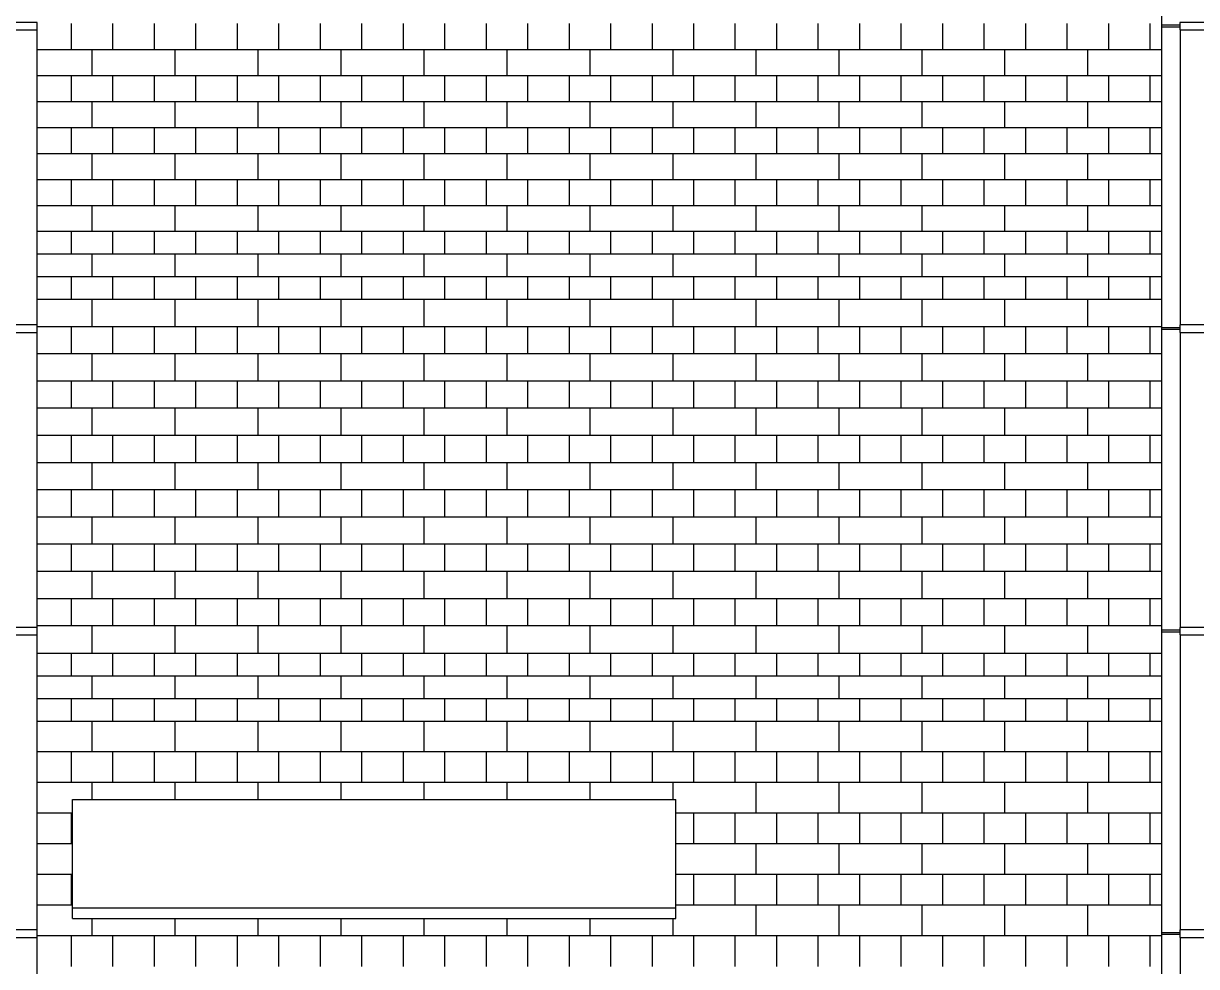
# Model space of a CAD drawing. Extents: x 138805 to 172445, y -129942 to -106182.
# Drawn here: x 163173 to 166283, y -121410 to -118910 of the extents above; entities that cross this region are included whole.
import ezdxf

# ---------------------------------------------------------------- set-up
doc = ezdxf.new("R2010")
doc.units = 0
doc.header["$LTSCALE"] = 50
doc.header["$MEASUREMENT"] = 0
for name, color, linetype in [('ele-3', 6, 'CONTINUOUS'), ('h', 5, 'CONTINUOUS'), ('HATCH', 5, 'CONTINUOUS'), ('W-1', 3, 'CONTINUOUS'), ('WID', 4, 'CONTINUOUS')]:
    doc.layers.add(name, color=color, linetype=linetype)

msp = doc.modelspace()

# ---------------------------------------------------------------- linework, layer by layer
at = {"layer": 'ele-3'}
for p, q in [((163208.4, -118926.8), (163208.4, -119708.7)), ((166190.3, -119461.3), (163208.4, -119461.3)), ((163292.8, -119461.3), (163208.4, -119461.3)), ((163292.8, -119521.3), (163208.4, -119521.3)), ((166190.3, -119521.3), (163243, -119521.3)), ((163292.8, -119581.3), (163208.4, -119581.3)), ((166190.3, -119581.3), (163243, -119581.3)), ((163292.8, -119641.3), (163208.4, -119641.3)), ((166190.3, -119641.3), (163243, -119641.3)), ((163291.8, -119713.5), (163208.4, -119713.5)), ((163208.4, -119728.7), (163208.4, -120510.6)), ((163208.4, -120530.6), (163208.4, -121312.5)), ((163208.4, -120578.8), (163292.8, -120578.8)), ((163243, -120578.8), (166190.3, -120578.8)), ((163208.4, -120638.8), (163292.8, -120638.8)), ((163243, -120638.8), (166190.3, -120638.8)), ((163208.4, -120698.8), (163292.8, -120698.8)), ((163243, -120698.8), (166190.3, -120698.8)), ((163208.4, -120758.8), (163292.8, -120758.8)), ((163243, -120758.8), (166190.3, -120758.8)), ((163208.4, -121332.5), (163208.4, -122114.4))]:
    msp.add_line(p, q, dxfattribs=at)
for points in [[(163300.3, -119521.3), (163300.3, -119461.3)], [(163410.3, -119521.3), (163410.3, -119461.3)], [(163520.3, -119521.3), (163520.3, -119461.3)], [(163630.3, -119521.3), (163630.3, -119461.3)], [(163740.3, -119521.3), (163740.3, -119461.3)], [(163850.3, -119521.3), (163850.3, -119461.3)], [(163960.3, -119521.3), (163960.3, -119461.3)], [(164070.3, -119521.3), (164070.3, -119461.3)], [(164180.3, -119521.3), (164180.3, -119461.3)], [(164290.3, -119521.3), (164290.3, -119461.3)], [(164400.3, -119521.3), (164400.3, -119461.3)], [(164510.3, -119521.3), (164510.3, -119461.3)], [(164620.3, -119521.3), (164620.3, -119461.3)], [(164730.3, -119521.3), (164730.3, -119461.3)], [(164840.3, -119521.3), (164840.3, -119461.3)], [(164950.3, -119521.3), (164950.3, -119461.3)], [(165060.3, -119521.3), (165060.3, -119461.3)], [(165170.3, -119521.3), (165170.3, -119461.3)], [(165280.3, -119521.3), (165280.3, -119461.3)], [(165390.3, -119521.3), (165390.3, -119461.3)], [(165500.3, -119521.3), (165500.3, -119461.3)], [(165610.3, -119521.3), (165610.3, -119461.3)], [(165720.3, -119521.3), (165720.3, -119461.3)], [(165830.3, -119521.3), (165830.3, -119461.3)], [(165940.3, -119521.3), (165940.3, -119461.3)], [(166050.3, -119521.3), (166050.3, -119461.3)], [(166160.3, -119521.3), (166160.3, -119461.3)], [(163355.3, -119581.3), (163355.3, -119521.3)], [(163575.3, -119581.3), (163575.3, -119521.3)], [(163795.3, -119581.3), (163795.3, -119521.3)], [(164015.3, -119581.3), (164015.3, -119521.3)], [(164235.3, -119581.3), (164235.3, -119521.3)], [(164455.3, -119581.3), (164455.3, -119521.3)], [(164675.3, -119581.3), (164675.3, -119521.3)], [(164895.3, -119581.3), (164895.3, -119521.3)], [(165115.3, -119581.3), (165115.3, -119521.3)], [(165335.3, -119581.3), (165335.3, -119521.3)], [(165555.3, -119581.3), (165555.3, -119521.3)], [(165775.3, -119581.3), (165775.3, -119521.3)], [(165995.3, -119581.3), (165995.3, -119521.3)], [(163300.3, -119641.3), (163300.3, -119581.3)], [(163410.3, -119641.3), (163410.3, -119581.3)], [(163520.3, -119641.3), (163520.3, -119581.3)], [(163630.3, -119641.3), (163630.3, -119581.3)], [(163740.3, -119641.3), (163740.3, -119581.3)], [(163850.3, -119641.3), (163850.3, -119581.3)], [(163960.3, -119641.3), (163960.3, -119581.3)], [(164070.3, -119641.3), (164070.3, -119581.3)], [(164180.3, -119641.3), (164180.3, -119581.3)], [(164290.3, -119641.3), (164290.3, -119581.3)], [(164400.3, -119641.3), (164400.3, -119581.3)], [(164510.3, -119641.3), (164510.3, -119581.3)], [(164620.3, -119641.3), (164620.3, -119581.3)], [(164730.3, -119641.3), (164730.3, -119581.3)], [(164840.3, -119641.3), (164840.3, -119581.3)], [(164950.3, -119641.3), (164950.3, -119581.3)], [(165060.3, -119641.3), (165060.3, -119581.3)], [(165170.3, -119641.3), (165170.3, -119581.3)], [(165280.3, -119641.3), (165280.3, -119581.3)], [(165390.3, -119641.3), (165390.3, -119581.3)], [(165500.3, -119641.3), (165500.3, -119581.3)], [(165610.3, -119641.3), (165610.3, -119581.3)], [(165720.3, -119641.3), (165720.3, -119581.3)], [(165830.3, -119641.3), (165830.3, -119581.3)], [(165940.3, -119641.3), (165940.3, -119581.3)], [(166050.3, -119641.3), (166050.3, -119581.3)], [(166160.3, -119641.3), (166160.3, -119581.3)], [(163300.3, -120638.8), (163300.3, -120578.8)], [(163410.3, -120638.8), (163410.3, -120578.8)], [(163520.3, -120638.8), (163520.3, -120578.8)], [(163630.3, -120638.8), (163630.3, -120578.8)], [(163740.3, -120638.8), (163740.3, -120578.8)], [(163850.3, -120638.8), (163850.3, -120578.8)], [(163960.3, -120638.8), (163960.3, -120578.8)], [(164070.3, -120638.8), (164070.3, -120578.8)], [(164180.3, -120638.8), (164180.3, -120578.8)], [(164290.3, -120638.8), (164290.3, -120578.8)], [(164400.3, -120638.8), (164400.3, -120578.8)], [(164510.3, -120638.8), (164510.3, -120578.8)], [(164620.3, -120638.8), (164620.3, -120578.8)], [(164730.3, -120638.8), (164730.3, -120578.8)], [(164840.3, -120638.8), (164840.3, -120578.8)], [(164950.3, -120638.8), (164950.3, -120578.8)], [(165060.3, -120638.8), (165060.3, -120578.8)], [(165170.3, -120638.8), (165170.3, -120578.8)], [(165280.3, -120638.8), (165280.3, -120578.8)], [(165390.3, -120638.8), (165390.3, -120578.8)], [(165500.3, -120638.8), (165500.3, -120578.8)], [(165610.3, -120638.8), (165610.3, -120578.8)], [(165720.3, -120638.8), (165720.3, -120578.8)], [(165830.3, -120638.8), (165830.3, -120578.8)], [(165940.3, -120638.8), (165940.3, -120578.8)], [(166050.3, -120638.8), (166050.3, -120578.8)], [(166160.3, -120638.8), (166160.3, -120578.8)], [(163355.3, -120698.8), (163355.3, -120638.8)], [(163575.3, -120698.8), (163575.3, -120638.8)], [(163795.3, -120698.8), (163795.3, -120638.8)], [(164015.3, -120698.8), (164015.3, -120638.8)], [(164235.3, -120698.8), (164235.3, -120638.8)], [(164455.3, -120698.8), (164455.3, -120638.8)], [(164675.3, -120698.8), (164675.3, -120638.8)], [(164895.3, -120698.8), (164895.3, -120638.8)], [(165115.3, -120698.8), (165115.3, -120638.8)], [(165335.3, -120698.8), (165335.3, -120638.8)], [(165555.3, -120698.8), (165555.3, -120638.8)], [(165775.3, -120698.8), (165775.3, -120638.8)], [(165995.3, -120698.8), (165995.3, -120638.8)], [(163300.3, -120758.8), (163300.3, -120698.8)], [(163410.3, -120758.8), (163410.3, -120698.8)], [(163520.3, -120758.8), (163520.3, -120698.8)], [(163630.3, -120758.8), (163630.3, -120698.8)], [(163740.3, -120758.8), (163740.3, -120698.8)], [(163850.3, -120758.8), (163850.3, -120698.8)], [(163960.3, -120758.8), (163960.3, -120698.8)], [(164070.3, -120758.8), (164070.3, -120698.8)], [(164180.3, -120758.8), (164180.3, -120698.8)], [(164290.3, -120758.8), (164290.3, -120698.8)], [(164400.3, -120758.8), (164400.3, -120698.8)], [(164510.3, -120758.8), (164510.3, -120698.8)], [(164620.3, -120758.8), (164620.3, -120698.8)], [(164730.3, -120758.8), (164730.3, -120698.8)], [(164840.3, -120758.8), (164840.3, -120698.8)], [(164950.3, -120758.8), (164950.3, -120698.8)], [(165060.3, -120758.8), (165060.3, -120698.8)], [(165170.3, -120758.8), (165170.3, -120698.8)], [(165280.3, -120758.8), (165280.3, -120698.8)], [(165390.3, -120758.8), (165390.3, -120698.8)], [(165500.3, -120758.8), (165500.3, -120698.8)], [(165610.3, -120758.8), (165610.3, -120698.8)], [(165720.3, -120758.8), (165720.3, -120698.8)], [(165830.3, -120758.8), (165830.3, -120698.8)], [(165940.3, -120758.8), (165940.3, -120698.8)], [(166050.3, -120758.8), (166050.3, -120698.8)], [(166160.3, -120758.8), (166160.3, -120698.8)]]:
    msp.add_lwpolyline(points, dxfattribs=at)
at = {"layer": 'h'}
for p, q in [((163208.4, -118978.6), (163292.8, -118978.6)), ((163255.8, -118978.6), (166190.3, -118978.6)), ((163208.4, -119047.5), (163292.8, -119047.5)), ((163255.8, -119047.5), (166190.3, -119047.5)), ((163208.4, -119116.5), (166190.3, -119116.5)), ((163208.4, -119116.5), (163292.8, -119116.5)), ((163208.4, -119185.5), (166190.3, -119185.5)), ((163208.4, -119185.5), (163292.8, -119185.5)), ((163208.4, -119254.4), (166190.3, -119254.4)), ((163208.4, -119254.4), (163292.8, -119254.4)), ((163208.4, -119323.4), (166190.3, -119323.4)), ((163208.4, -119323.4), (163292.8, -119323.4)), ((163208.4, -119392.4), (166190.3, -119392.4)), ((163208.4, -119392.4), (163292.8, -119392.4)), ((166190.3, -119713.5), (163244, -119713.5)), ((163292.8, -119785.6), (163208.4, -119785.6)), ((166190.3, -119785.6), (163243, -119785.6)), ((163292.8, -119857.7), (163208.4, -119857.7)), ((166190.3, -119857.7), (163243, -119857.7)), ((163292.8, -119929.8), (163208.4, -119929.8)), ((166190.3, -119929.8), (163243, -119929.8)), ((163292.8, -120001.9), (163208.4, -120001.9)), ((166190.3, -120001.9), (163243, -120001.9)), ((163292.8, -120074), (163208.4, -120074)), ((166190.3, -120074), (163243, -120074)), ((163292.8, -120146.1), (163208.4, -120146.1)), ((166190.3, -120146.1), (163243, -120146.1)), ((163292.8, -120218.2), (163208.4, -120218.2)), ((166190.3, -120218.2), (163243, -120218.2)), ((163292.8, -120290.3), (163208.4, -120290.3)), ((166190.3, -120290.3), (163243, -120290.3)), ((163292.8, -120362.4), (163208.4, -120362.4)), ((166190.3, -120362.4), (163243, -120362.4)), ((163292.8, -120434.6), (163208.4, -120434.6)), ((166190.3, -120434.6), (163243, -120434.6)), ((163292.8, -120506.7), (163208.4, -120506.7)), ((166190.3, -120506.7), (163243, -120506.7)), ((163292.8, -120840.1), (163208.4, -120840.1)), ((166190.3, -120840.1), (163243, -120840.1)), ((163399.3, -120921.5), (163208.4, -120921.5)), ((166190.3, -120921.5), (163367.8, -120921.5)), ((163302.8, -121002.8), (163208.4, -121002.8)), ((166190.3, -121002.8), (164902.8, -121002.8)), ((163302.8, -121084.2), (163208.4, -121084.2)), ((166190.3, -121084.2), (164902.8, -121084.2)), ((163302.8, -121165.5), (163208.4, -121165.5)), ((166190.3, -121165.5), (164902.8, -121165.5)), ((163302.8, -121246.9), (163208.4, -121246.9)), ((166190.3, -121246.9), (164902.8, -121246.9)), ((163302.8, -121328.2), (163208.4, -121328.2)), ((166190.3, -121328.2), (163276.3, -121328.2))]:
    msp.add_line(p, q, dxfattribs=at)
for points in [[(163300.3, -118978.6), (163300.3, -118909.6)], [(163410.3, -118978.6), (163410.3, -118909.6)], [(163520.3, -118978.6), (163520.3, -118909.6)], [(163630.3, -118978.6), (163630.3, -118909.6)], [(163740.3, -118978.6), (163740.3, -118909.6)], [(163850.3, -118978.6), (163850.3, -118909.6)], [(163960.3, -118978.6), (163960.3, -118909.6)], [(164070.3, -118978.6), (164070.3, -118909.6)], [(164180.3, -118978.6), (164180.3, -118909.6)], [(164290.3, -118978.6), (164290.3, -118909.6)], [(164400.3, -118978.6), (164400.3, -118909.6)], [(164510.3, -118978.6), (164510.3, -118909.6)], [(164620.3, -118978.6), (164620.3, -118909.6)], [(164730.3, -118978.6), (164730.3, -118909.6)], [(164840.3, -118978.6), (164840.3, -118909.6)], [(164950.3, -118978.6), (164950.3, -118909.6)], [(165060.3, -118978.6), (165060.3, -118909.6)], [(165170.3, -118978.6), (165170.3, -118909.6)], [(165280.3, -118978.6), (165280.3, -118909.6)], [(165390.3, -118978.6), (165390.3, -118909.6)], [(165500.3, -118978.6), (165500.3, -118909.6)], [(165610.3, -118978.6), (165610.3, -118909.6)], [(165720.3, -118978.6), (165720.3, -118909.6)], [(165830.3, -118978.6), (165830.3, -118909.6)], [(165940.3, -118978.6), (165940.3, -118909.6)], [(166050.3, -118978.6), (166050.3, -118909.6)], [(166160.3, -118978.6), (166160.3, -118909.6)], [(163355.3, -119047.5), (163355.3, -118978.6)], [(163575.3, -119047.5), (163575.3, -118978.6)], [(163795.3, -119047.5), (163795.3, -118978.6)], [(164015.3, -119047.5), (164015.3, -118978.6)], [(164235.3, -119047.5), (164235.3, -118978.6)], [(164455.3, -119047.5), (164455.3, -118978.6)], [(164675.3, -119047.5), (164675.3, -118978.6)], [(164895.3, -119047.5), (164895.3, -118978.6)], [(165115.3, -119047.5), (165115.3, -118978.6)], [(165335.3, -119047.5), (165335.3, -118978.6)], [(165555.3, -119047.5), (165555.3, -118978.6)], [(165775.3, -119047.5), (165775.3, -118978.6)], [(165995.3, -119047.5), (165995.3, -118978.6)], [(163300.3, -119116.5), (163300.3, -119047.5)], [(163410.3, -119116.5), (163410.3, -119047.5)], [(163520.3, -119116.5), (163520.3, -119047.5)], [(163630.3, -119116.5), (163630.3, -119047.5)], [(163740.3, -119116.5), (163740.3, -119047.5)], [(163850.3, -119116.5), (163850.3, -119047.5)], [(163960.3, -119116.5), (163960.3, -119047.5)], [(164070.3, -119116.5), (164070.3, -119047.5)], [(164180.3, -119116.5), (164180.3, -119047.5)], [(164290.3, -119116.5), (164290.3, -119047.5)], [(164400.3, -119116.5), (164400.3, -119047.5)], [(164510.3, -119116.5), (164510.3, -119047.5)], [(164620.3, -119116.5), (164620.3, -119047.5)], [(164730.3, -119116.5), (164730.3, -119047.5)], [(164840.3, -119116.5), (164840.3, -119047.5)], [(164950.3, -119116.5), (164950.3, -119047.5)], [(165060.3, -119116.5), (165060.3, -119047.5)], [(165170.3, -119116.5), (165170.3, -119047.5)], [(165280.3, -119116.5), (165280.3, -119047.5)], [(165390.3, -119116.5), (165390.3, -119047.5)], [(165500.3, -119116.5), (165500.3, -119047.5)], [(165610.3, -119116.5), (165610.3, -119047.5)], [(165720.3, -119116.5), (165720.3, -119047.5)], [(165830.3, -119116.5), (165830.3, -119047.5)], [(165940.3, -119116.5), (165940.3, -119047.5)], [(166050.3, -119116.5), (166050.3, -119047.5)], [(166160.3, -119116.5), (166160.3, -119047.5)], [(163355.3, -119185.5), (163355.3, -119116.5)], [(163575.3, -119185.5), (163575.3, -119116.5)], [(163795.3, -119185.5), (163795.3, -119116.5)], [(164015.3, -119185.5), (164015.3, -119116.5)], [(164235.3, -119185.5), (164235.3, -119116.5)], [(164455.3, -119185.5), (164455.3, -119116.5)], [(164675.3, -119185.5), (164675.3, -119116.5)], [(164895.3, -119185.5), (164895.3, -119116.5)], [(165115.3, -119185.5), (165115.3, -119116.5)], [(165335.3, -119185.5), (165335.3, -119116.5)], [(165555.3, -119185.5), (165555.3, -119116.5)], [(165775.3, -119185.5), (165775.3, -119116.5)], [(165995.3, -119185.5), (165995.3, -119116.5)], [(163300.3, -119254.4), (163300.3, -119185.5)], [(163410.3, -119254.4), (163410.3, -119185.5)], [(163520.3, -119254.4), (163520.3, -119185.5)], [(163630.3, -119254.4), (163630.3, -119185.5)], [(163740.3, -119254.4), (163740.3, -119185.5)], [(163850.3, -119254.4), (163850.3, -119185.5)], [(163960.3, -119254.4), (163960.3, -119185.5)], [(164070.3, -119254.4), (164070.3, -119185.5)], [(164180.3, -119254.4), (164180.3, -119185.5)], [(164290.3, -119254.4), (164290.3, -119185.5)], [(164400.3, -119254.4), (164400.3, -119185.5)], [(164510.3, -119254.4), (164510.3, -119185.5)], [(164620.3, -119254.4), (164620.3, -119185.5)], [(164730.3, -119254.4), (164730.3, -119185.5)], [(164840.3, -119254.4), (164840.3, -119185.5)], [(164950.3, -119254.4), (164950.3, -119185.5)], [(165060.3, -119254.4), (165060.3, -119185.5)], [(165170.3, -119254.4), (165170.3, -119185.5)], [(165280.3, -119254.4), (165280.3, -119185.5)], [(165390.3, -119254.4), (165390.3, -119185.5)], [(165500.3, -119254.4), (165500.3, -119185.5)], [(165610.3, -119254.4), (165610.3, -119185.5)], [(165720.3, -119254.4), (165720.3, -119185.5)], [(165830.3, -119254.4), (165830.3, -119185.5)], [(165940.3, -119254.4), (165940.3, -119185.5)], [(166050.3, -119254.4), (166050.3, -119185.5)], [(166160.3, -119254.4), (166160.3, -119185.5)], [(163355.3, -119323.4), (163355.3, -119254.4)], [(163575.3, -119323.4), (163575.3, -119254.4)], [(163795.3, -119323.4), (163795.3, -119254.4)], [(164015.3, -119323.4), (164015.3, -119254.4)], [(164235.3, -119323.4), (164235.3, -119254.4)], [(164455.3, -119323.4), (164455.3, -119254.4)], [(164675.3, -119323.4), (164675.3, -119254.4)], [(164895.3, -119323.4), (164895.3, -119254.4)], [(165115.3, -119323.4), (165115.3, -119254.4)], [(165335.3, -119323.4), (165335.3, -119254.4)], [(165555.3, -119323.4), (165555.3, -119254.4)], [(165775.3, -119323.4), (165775.3, -119254.4)], [(165995.3, -119323.4), (165995.3, -119254.4)], [(163300.3, -119392.4), (163300.3, -119323.4)], [(163410.3, -119392.4), (163410.3, -119323.4)], [(163520.3, -119392.4), (163520.3, -119323.4)], [(163630.3, -119392.4), (163630.3, -119323.4)], [(163740.3, -119392.4), (163740.3, -119323.4)], [(163850.3, -119392.4), (163850.3, -119323.4)], [(163960.3, -119392.4), (163960.3, -119323.4)], [(164070.3, -119392.4), (164070.3, -119323.4)], [(164180.3, -119392.4), (164180.3, -119323.4)], [(164290.3, -119392.4), (164290.3, -119323.4)], [(164400.3, -119392.4), (164400.3, -119323.4)], [(164510.3, -119392.4), (164510.3, -119323.4)], [(164620.3, -119392.4), (164620.3, -119323.4)], [(164730.3, -119392.4), (164730.3, -119323.4)], [(164840.3, -119392.4), (164840.3, -119323.4)], [(164950.3, -119392.4), (164950.3, -119323.4)], [(165060.3, -119392.4), (165060.3, -119323.4)], [(165170.3, -119392.4), (165170.3, -119323.4)], [(165280.3, -119392.4), (165280.3, -119323.4)], [(165390.3, -119392.4), (165390.3, -119323.4)], [(165500.3, -119392.4), (165500.3, -119323.4)], [(165610.3, -119392.4), (165610.3, -119323.4)], [(165720.3, -119392.4), (165720.3, -119323.4)], [(165830.3, -119392.4), (165830.3, -119323.4)], [(165940.3, -119392.4), (165940.3, -119323.4)], [(166050.3, -119392.4), (166050.3, -119323.4)], [(166160.3, -119392.4), (166160.3, -119323.4)], [(163355.3, -119461.3), (163355.3, -119392.4)], [(163575.3, -119461.3), (163575.3, -119392.4)], [(163795.3, -119461.3), (163795.3, -119392.4)], [(164015.3, -119461.3), (164015.3, -119392.4)], [(164235.3, -119461.3), (164235.3, -119392.4)], [(164455.3, -119461.3), (164455.3, -119392.4)], [(164675.3, -119461.3), (164675.3, -119392.4)], [(164895.3, -119461.3), (164895.3, -119392.4)], [(165115.3, -119461.3), (165115.3, -119392.4)], [(165335.3, -119461.3), (165335.3, -119392.4)], [(165555.3, -119461.3), (165555.3, -119392.4)], [(165775.3, -119461.3), (165775.3, -119392.4)], [(165995.3, -119461.3), (165995.3, -119392.4)], [(163355.3, -119713.5), (163355.3, -119641.3)], [(163575.3, -119713.5), (163575.3, -119641.3)], [(163795.3, -119713.5), (163795.3, -119641.3)], [(164015.3, -119713.5), (164015.3, -119641.3)], [(164235.3, -119713.5), (164235.3, -119641.3)], [(164455.3, -119713.5), (164455.3, -119641.3)], [(164675.3, -119713.5), (164675.3, -119641.3)], [(164895.3, -119713.5), (164895.3, -119641.3)], [(165115.3, -119713.5), (165115.3, -119641.3)], [(165335.3, -119713.5), (165335.3, -119641.3)], [(165555.3, -119713.5), (165555.3, -119641.3)], [(165775.3, -119713.5), (165775.3, -119641.3)], [(165995.3, -119713.5), (165995.3, -119641.3)], [(163300.3, -119785.6), (163300.3, -119713.5)], [(163410.3, -119785.6), (163410.3, -119713.5)], [(163520.3, -119785.6), (163520.3, -119713.5)], [(163630.3, -119785.6), (163630.3, -119713.5)], [(163740.3, -119785.6), (163740.3, -119713.5)], [(163850.3, -119785.6), (163850.3, -119713.5)], [(163960.3, -119785.6), (163960.3, -119713.5)], [(164070.3, -119785.6), (164070.3, -119713.5)], [(164180.3, -119785.6), (164180.3, -119713.5)], [(164290.3, -119785.6), (164290.3, -119713.5)], [(164400.3, -119785.6), (164400.3, -119713.5)], [(164510.3, -119785.6), (164510.3, -119713.5)], [(164620.3, -119785.6), (164620.3, -119713.5)], [(164730.3, -119785.6), (164730.3, -119713.5)], [(164840.3, -119785.6), (164840.3, -119713.5)], [(164950.3, -119785.6), (164950.3, -119713.5)], [(165060.3, -119785.6), (165060.3, -119713.5)], [(165170.3, -119785.6), (165170.3, -119713.5)], [(165280.3, -119785.6), (165280.3, -119713.5)], [(165390.3, -119785.6), (165390.3, -119713.5)], [(165500.3, -119785.6), (165500.3, -119713.5)], [(165610.3, -119785.6), (165610.3, -119713.5)], [(165720.3, -119785.6), (165720.3, -119713.5)], [(165830.3, -119785.6), (165830.3, -119713.5)], [(165940.3, -119785.6), (165940.3, -119713.5)], [(166050.3, -119785.6), (166050.3, -119713.5)], [(166160.3, -119785.6), (166160.3, -119713.5)], [(163355.3, -119857.7), (163355.3, -119785.6)], [(163575.3, -119857.7), (163575.3, -119785.6)], [(163795.3, -119857.7), (163795.3, -119785.6)], [(164015.3, -119857.7), (164015.3, -119785.6)], [(164235.3, -119857.7), (164235.3, -119785.6)], [(164455.3, -119857.7), (164455.3, -119785.6)], [(164675.3, -119857.7), (164675.3, -119785.6)], [(164895.3, -119857.7), (164895.3, -119785.6)], [(165115.3, -119857.7), (165115.3, -119785.6)], [(165335.3, -119857.7), (165335.3, -119785.6)], [(165555.3, -119857.7), (165555.3, -119785.6)], [(165775.3, -119857.7), (165775.3, -119785.6)], [(165995.3, -119857.7), (165995.3, -119785.6)], [(163300.3, -119929.8), (163300.3, -119857.7)], [(163410.3, -119929.8), (163410.3, -119857.7)], [(163520.3, -119929.8), (163520.3, -119857.7)], [(163630.3, -119929.8), (163630.3, -119857.7)], [(163740.3, -119929.8), (163740.3, -119857.7)], [(163850.3, -119929.8), (163850.3, -119857.7)], [(163960.3, -119929.8), (163960.3, -119857.7)], [(164070.3, -119929.8), (164070.3, -119857.7)], [(164180.3, -119929.8), (164180.3, -119857.7)], [(164290.3, -119929.8), (164290.3, -119857.7)], [(164400.3, -119929.8), (164400.3, -119857.7)], [(164510.3, -119929.8), (164510.3, -119857.7)], [(164620.3, -119929.8), (164620.3, -119857.7)], [(164730.3, -119929.8), (164730.3, -119857.7)], [(164840.3, -119929.8), (164840.3, -119857.7)], [(164950.3, -119929.8), (164950.3, -119857.7)], [(165060.3, -119929.8), (165060.3, -119857.7)], [(165170.3, -119929.8), (165170.3, -119857.7)], [(165280.3, -119929.8), (165280.3, -119857.7)], [(165390.3, -119929.8), (165390.3, -119857.7)], [(165500.3, -119929.8), (165500.3, -119857.7)], [(165610.3, -119929.8), (165610.3, -119857.7)], [(165720.3, -119929.8), (165720.3, -119857.7)], [(165830.3, -119929.8), (165830.3, -119857.7)], [(165940.3, -119929.8), (165940.3, -119857.7)], [(166050.3, -119929.8), (166050.3, -119857.7)], [(166160.3, -119929.8), (166160.3, -119857.7)], [(163355.3, -120001.9), (163355.3, -119929.8)], [(163575.3, -120001.9), (163575.3, -119929.8)], [(163795.3, -120001.9), (163795.3, -119929.8)], [(164015.3, -120001.9), (164015.3, -119929.8)], [(164235.3, -120001.9), (164235.3, -119929.8)], [(164455.3, -120001.9), (164455.3, -119929.8)], [(164675.3, -120001.9), (164675.3, -119929.8)], [(164895.3, -120001.9), (164895.3, -119929.8)], [(165115.3, -120001.9), (165115.3, -119929.8)], [(165335.3, -120001.9), (165335.3, -119929.8)], [(165555.3, -120001.9), (165555.3, -119929.8)], [(165775.3, -120001.9), (165775.3, -119929.8)], [(165995.3, -120001.9), (165995.3, -119929.8)], [(163300.3, -120074), (163300.3, -120001.9)], [(163410.3, -120074), (163410.3, -120001.9)], [(163520.3, -120074), (163520.3, -120001.9)], [(163630.3, -120074), (163630.3, -120001.9)], [(163740.3, -120074), (163740.3, -120001.9)], [(163850.3, -120074), (163850.3, -120001.9)], [(163960.3, -120074), (163960.3, -120001.9)], [(164070.3, -120074), (164070.3, -120001.9)], [(164180.3, -120074), (164180.3, -120001.9)], [(164290.3, -120074), (164290.3, -120001.9)], [(164400.3, -120074), (164400.3, -120001.9)], [(164510.3, -120074), (164510.3, -120001.9)], [(164620.3, -120074), (164620.3, -120001.9)], [(164730.3, -120074), (164730.3, -120001.9)], [(164840.3, -120074), (164840.3, -120001.9)], [(164950.3, -120074), (164950.3, -120001.9)], [(165060.3, -120074), (165060.3, -120001.9)], [(165170.3, -120074), (165170.3, -120001.9)], [(165280.3, -120074), (165280.3, -120001.9)], [(165390.3, -120074), (165390.3, -120001.9)], [(165500.3, -120074), (165500.3, -120001.9)], [(165610.3, -120074), (165610.3, -120001.9)], [(165720.3, -120074), (165720.3, -120001.9)], [(165830.3, -120074), (165830.3, -120001.9)], [(165940.3, -120074), (165940.3, -120001.9)], [(166050.3, -120074), (166050.3, -120001.9)], [(166160.3, -120074), (166160.3, -120001.9)], [(163355.3, -120146.1), (163355.3, -120074)], [(163575.3, -120146.1), (163575.3, -120074)], [(163795.3, -120146.1), (163795.3, -120074)], [(164015.3, -120146.1), (164015.3, -120074)], [(164235.3, -120146.1), (164235.3, -120074)], [(164455.3, -120146.1), (164455.3, -120074)], [(164675.3, -120146.1), (164675.3, -120074)], [(164895.3, -120146.1), (164895.3, -120074)], [(165115.3, -120146.1), (165115.3, -120074)], [(165335.3, -120146.1), (165335.3, -120074)], [(165555.3, -120146.1), (165555.3, -120074)], [(165775.3, -120146.1), (165775.3, -120074)], [(165995.3, -120146.1), (165995.3, -120074)], [(163300.3, -120218.2), (163300.3, -120146.1)], [(163410.3, -120218.2), (163410.3, -120146.1)], [(163520.3, -120218.2), (163520.3, -120146.1)], [(163630.3, -120218.2), (163630.3, -120146.1)], [(163740.3, -120218.2), (163740.3, -120146.1)], [(163850.3, -120218.2), (163850.3, -120146.1)], [(163960.3, -120218.2), (163960.3, -120146.1)], [(164070.3, -120218.2), (164070.3, -120146.1)], [(164180.3, -120218.2), (164180.3, -120146.1)], [(164290.3, -120218.2), (164290.3, -120146.1)], [(164400.3, -120218.2), (164400.3, -120146.1)], [(164510.3, -120218.2), (164510.3, -120146.1)], [(164620.3, -120218.2), (164620.3, -120146.1)], [(164730.3, -120218.2), (164730.3, -120146.1)], [(164840.3, -120218.2), (164840.3, -120146.1)], [(164950.3, -120218.2), (164950.3, -120146.1)], [(165060.3, -120218.2), (165060.3, -120146.1)], [(165170.3, -120218.2), (165170.3, -120146.1)], [(165280.3, -120218.2), (165280.3, -120146.1)], [(165390.3, -120218.2), (165390.3, -120146.1)], [(165500.3, -120218.2), (165500.3, -120146.1)], [(165610.3, -120218.2), (165610.3, -120146.1)], [(165720.3, -120218.2), (165720.3, -120146.1)], [(165830.3, -120218.2), (165830.3, -120146.1)], [(165940.3, -120218.2), (165940.3, -120146.1)], [(166050.3, -120218.2), (166050.3, -120146.1)], [(166160.3, -120218.2), (166160.3, -120146.1)], [(163355.3, -120290.3), (163355.3, -120218.2)], [(163575.3, -120290.3), (163575.3, -120218.2)], [(163795.3, -120290.3), (163795.3, -120218.2)], [(164015.3, -120290.3), (164015.3, -120218.2)], [(164235.3, -120290.3), (164235.3, -120218.2)], [(164455.3, -120290.3), (164455.3, -120218.2)], [(164675.3, -120290.3), (164675.3, -120218.2)], [(164895.3, -120290.3), (164895.3, -120218.2)], [(165115.3, -120290.3), (165115.3, -120218.2)], [(165335.3, -120290.3), (165335.3, -120218.2)], [(165555.3, -120290.3), (165555.3, -120218.2)], [(165775.3, -120290.3), (165775.3, -120218.2)], [(165995.3, -120290.3), (165995.3, -120218.2)], [(163300.3, -120362.4), (163300.3, -120290.3)], [(163410.3, -120362.4), (163410.3, -120290.3)], [(163520.3, -120362.4), (163520.3, -120290.3)], [(163630.3, -120362.4), (163630.3, -120290.3)], [(163740.3, -120362.4), (163740.3, -120290.3)], [(163850.3, -120362.4), (163850.3, -120290.3)], [(163960.3, -120362.4), (163960.3, -120290.3)], [(164070.3, -120362.4), (164070.3, -120290.3)], [(164180.3, -120362.4), (164180.3, -120290.3)], [(164290.3, -120362.4), (164290.3, -120290.3)], [(164400.3, -120362.4), (164400.3, -120290.3)], [(164510.3, -120362.4), (164510.3, -120290.3)], [(164620.3, -120362.4), (164620.3, -120290.3)], [(164730.3, -120362.4), (164730.3, -120290.3)], [(164840.3, -120362.4), (164840.3, -120290.3)], [(164950.3, -120362.4), (164950.3, -120290.3)], [(165060.3, -120362.4), (165060.3, -120290.3)], [(165170.3, -120362.4), (165170.3, -120290.3)], [(165280.3, -120362.4), (165280.3, -120290.3)], [(165390.3, -120362.4), (165390.3, -120290.3)], [(165500.3, -120362.4), (165500.3, -120290.3)], [(165610.3, -120362.4), (165610.3, -120290.3)], [(165720.3, -120362.4), (165720.3, -120290.3)], [(165830.3, -120362.4), (165830.3, -120290.3)], [(165940.3, -120362.4), (165940.3, -120290.3)], [(166050.3, -120362.4), (166050.3, -120290.3)], [(166160.3, -120362.4), (166160.3, -120290.3)], [(163355.3, -120434.6), (163355.3, -120362.4)], [(163575.3, -120434.6), (163575.3, -120362.4)], [(163795.3, -120434.6), (163795.3, -120362.4)], [(164015.3, -120434.6), (164015.3, -120362.4)], [(164235.3, -120434.6), (164235.3, -120362.4)], [(164455.3, -120434.6), (164455.3, -120362.4)], [(164675.3, -120434.6), (164675.3, -120362.4)], [(164895.3, -120434.6), (164895.3, -120362.4)], [(165115.3, -120434.6), (165115.3, -120362.4)], [(165335.3, -120434.6), (165335.3, -120362.4)], [(165555.3, -120434.6), (165555.3, -120362.4)], [(165775.3, -120434.6), (165775.3, -120362.4)], [(165995.3, -120434.6), (165995.3, -120362.4)], [(163300.3, -120506.7), (163300.3, -120434.6)], [(163410.3, -120506.7), (163410.3, -120434.6)], [(163520.3, -120506.7), (163520.3, -120434.6)], [(163630.3, -120506.7), (163630.3, -120434.6)], [(163740.3, -120506.7), (163740.3, -120434.6)], [(163850.3, -120506.7), (163850.3, -120434.6)], [(163960.3, -120506.7), (163960.3, -120434.6)], [(164070.3, -120506.7), (164070.3, -120434.6)], [(164180.3, -120506.7), (164180.3, -120434.6)], [(164290.3, -120506.7), (164290.3, -120434.6)], [(164400.3, -120506.7), (164400.3, -120434.6)], [(164510.3, -120506.7), (164510.3, -120434.6)], [(164620.3, -120506.7), (164620.3, -120434.6)], [(164730.3, -120506.7), (164730.3, -120434.6)], [(164840.3, -120506.7), (164840.3, -120434.6)], [(164950.3, -120506.7), (164950.3, -120434.6)], [(165060.3, -120506.7), (165060.3, -120434.6)], [(165170.3, -120506.7), (165170.3, -120434.6)], [(165280.3, -120506.7), (165280.3, -120434.6)], [(165390.3, -120506.7), (165390.3, -120434.6)], [(165500.3, -120506.7), (165500.3, -120434.6)], [(165610.3, -120506.7), (165610.3, -120434.6)], [(165720.3, -120506.7), (165720.3, -120434.6)], [(165830.3, -120506.7), (165830.3, -120434.6)], [(165940.3, -120506.7), (165940.3, -120434.6)], [(166050.3, -120506.7), (166050.3, -120434.6)], [(166160.3, -120506.7), (166160.3, -120434.6)], [(163355.3, -120578.8), (163355.3, -120506.7)], [(163575.3, -120578.8), (163575.3, -120506.7)], [(163795.3, -120578.8), (163795.3, -120506.7)], [(164015.3, -120578.8), (164015.3, -120506.7)], [(164235.3, -120578.8), (164235.3, -120506.7)], [(164455.3, -120578.8), (164455.3, -120506.7)], [(164675.3, -120578.8), (164675.3, -120506.7)], [(164895.3, -120578.8), (164895.3, -120506.7)], [(165115.3, -120578.8), (165115.3, -120506.7)], [(165335.3, -120578.8), (165335.3, -120506.7)], [(165555.3, -120578.8), (165555.3, -120506.7)], [(165775.3, -120578.8), (165775.3, -120506.7)], [(165995.3, -120578.8), (165995.3, -120506.7)], [(163355.3, -120840.1), (163355.3, -120758.8)], [(163575.3, -120840.1), (163575.3, -120758.8)], [(163795.3, -120840.1), (163795.3, -120758.8)], [(164015.3, -120840.1), (164015.3, -120758.8)], [(164235.3, -120840.1), (164235.3, -120758.8)], [(164455.3, -120840.1), (164455.3, -120758.8)], [(164675.3, -120840.1), (164675.3, -120758.8)], [(164895.3, -120840.1), (164895.3, -120758.8)], [(165115.3, -120840.1), (165115.3, -120758.8)], [(165335.3, -120840.1), (165335.3, -120758.8)], [(165555.3, -120840.1), (165555.3, -120758.8)], [(165775.3, -120840.1), (165775.3, -120758.8)], [(165995.3, -120840.1), (165995.3, -120758.8)], [(163300.3, -120921.5), (163300.3, -120840.1)], [(163410.3, -120921.5), (163410.3, -120840.1)], [(163520.3, -120921.5), (163520.3, -120840.1)], [(163630.3, -120921.5), (163630.3, -120840.1)], [(163740.3, -120921.5), (163740.3, -120840.1)], [(163850.3, -120921.5), (163850.3, -120840.1)], [(163960.3, -120921.5), (163960.3, -120840.1)], [(164070.3, -120921.5), (164070.3, -120840.1)], [(164180.3, -120921.5), (164180.3, -120840.1)], [(164290.3, -120921.5), (164290.3, -120840.1)], [(164400.3, -120921.5), (164400.3, -120840.1)], [(164510.3, -120921.5), (164510.3, -120840.1)], [(164620.3, -120921.5), (164620.3, -120840.1)], [(164730.3, -120921.5), (164730.3, -120840.1)], [(164840.3, -120921.5), (164840.3, -120840.1)], [(164950.3, -120921.5), (164950.3, -120840.1)], [(165060.3, -120921.5), (165060.3, -120840.1)], [(165170.3, -120921.5), (165170.3, -120840.1)], [(165280.3, -120921.5), (165280.3, -120840.1)], [(165390.3, -120921.5), (165390.3, -120840.1)], [(165500.3, -120921.5), (165500.3, -120840.1)], [(165610.3, -120921.5), (165610.3, -120840.1)], [(165720.3, -120921.5), (165720.3, -120840.1)], [(165830.3, -120921.5), (165830.3, -120840.1)], [(165940.3, -120921.5), (165940.3, -120840.1)], [(166050.3, -120921.5), (166050.3, -120840.1)], [(166160.3, -120921.5), (166160.3, -120840.1)], [(163355.3, -120966.9), (163355.3, -120921.5)], [(163575.3, -120966.9), (163575.3, -120921.5)], [(163795.3, -120966.9), (163795.3, -120921.5)], [(164015.3, -120966.9), (164015.3, -120921.5)], [(164235.3, -120966.9), (164235.3, -120921.5)], [(164455.3, -120966.9), (164455.3, -120921.5)], [(164675.3, -120966.9), (164675.3, -120921.5)], [(164895.3, -120966.9), (164895.3, -120921.5)], [(165115.3, -121002.8), (165115.3, -120921.5)], [(165335.3, -121002.8), (165335.3, -120921.5)], [(165555.3, -121002.8), (165555.3, -120921.5)], [(165775.3, -121002.8), (165775.3, -120921.5)], [(165995.3, -121002.8), (165995.3, -120921.5)], [(163300.3, -121084.2), (163300.3, -121002.8)], [(164950.3, -121084.2), (164950.3, -121002.8)], [(165060.3, -121084.2), (165060.3, -121002.8)], [(165170.3, -121084.2), (165170.3, -121002.8)], [(165280.3, -121084.2), (165280.3, -121002.8)], [(165390.3, -121084.2), (165390.3, -121002.8)], [(165500.3, -121084.2), (165500.3, -121002.8)], [(165610.3, -121084.2), (165610.3, -121002.8)], [(165720.3, -121084.2), (165720.3, -121002.8)], [(165830.3, -121084.2), (165830.3, -121002.8)], [(165940.3, -121084.2), (165940.3, -121002.8)], [(166050.3, -121084.2), (166050.3, -121002.8)], [(166160.3, -121084.2), (166160.3, -121002.8)], [(165115.3, -121165.5), (165115.3, -121084.2)], [(165335.3, -121165.5), (165335.3, -121084.2)], [(165555.3, -121165.5), (165555.3, -121084.2)], [(165775.3, -121165.5), (165775.3, -121084.2)], [(165995.3, -121165.5), (165995.3, -121084.2)], [(163300.3, -121246.9), (163300.3, -121165.5)], [(164950.3, -121246.9), (164950.3, -121165.5)], [(165060.3, -121246.9), (165060.3, -121165.5)], [(165170.3, -121246.9), (165170.3, -121165.5)], [(165280.3, -121246.9), (165280.3, -121165.5)], [(165390.3, -121246.9), (165390.3, -121165.5)], [(165500.3, -121246.9), (165500.3, -121165.5)], [(165610.3, -121246.9), (165610.3, -121165.5)], [(165720.3, -121246.9), (165720.3, -121165.5)], [(165830.3, -121246.9), (165830.3, -121165.5)], [(165940.3, -121246.9), (165940.3, -121165.5)], [(166050.3, -121246.9), (166050.3, -121165.5)], [(166160.3, -121246.9), (166160.3, -121165.5)], [(165115.3, -121328.2), (165115.3, -121246.9)], [(165335.3, -121328.2), (165335.3, -121246.9)], [(165555.3, -121328.2), (165555.3, -121246.9)], [(165775.3, -121328.2), (165775.3, -121246.9)], [(165995.3, -121328.2), (165995.3, -121246.9)], [(163355.3, -121328.2), (163355.3, -121282)], [(163575.3, -121328.2), (163575.3, -121282)], [(163795.3, -121328.2), (163795.3, -121282)], [(164015.3, -121328.2), (164015.3, -121282)], [(164235.3, -121328.2), (164235.3, -121282)], [(164455.3, -121328.2), (164455.3, -121282)], [(164675.3, -121328.2), (164675.3, -121282)], [(164895.3, -121328.2), (164895.3, -121282)], [(163300.3, -121409.6), (163300.3, -121328.2)], [(163410.3, -121409.6), (163410.3, -121328.2)], [(163520.3, -121409.6), (163520.3, -121328.2)], [(163630.3, -121409.6), (163630.3, -121328.2)], [(163740.3, -121409.6), (163740.3, -121328.2)], [(163850.3, -121409.6), (163850.3, -121328.2)], [(163960.3, -121409.6), (163960.3, -121328.2)], [(164070.3, -121409.6), (164070.3, -121328.2)], [(164180.3, -121409.6), (164180.3, -121328.2)], [(164290.3, -121409.6), (164290.3, -121328.2)], [(164400.3, -121409.6), (164400.3, -121328.2)], [(164510.3, -121409.6), (164510.3, -121328.2)], [(164620.3, -121409.6), (164620.3, -121328.2)], [(164730.3, -121409.6), (164730.3, -121328.2)], [(164840.3, -121409.6), (164840.3, -121328.2)], [(164950.3, -121409.6), (164950.3, -121328.2)], [(165060.3, -121409.6), (165060.3, -121328.2)], [(165170.3, -121409.6), (165170.3, -121328.2)], [(165280.3, -121409.6), (165280.3, -121328.2)], [(165390.3, -121409.6), (165390.3, -121328.2)], [(165500.3, -121409.6), (165500.3, -121328.2)], [(165610.3, -121409.6), (165610.3, -121328.2)], [(165720.3, -121409.6), (165720.3, -121328.2)], [(165830.3, -121409.6), (165830.3, -121328.2)], [(165940.3, -121409.6), (165940.3, -121328.2)], [(166050.3, -121409.6), (166050.3, -121328.2)], [(166160.3, -121409.6), (166160.3, -121328.2)]]:
    msp.add_lwpolyline(points, dxfattribs=at)
at = {"layer": 'HATCH'}
for p, q in [((166239.3, -118914.3), (166190.3, -118914.3)), ((166239.3, -118919.3), (166190.3, -118919.3)), ((166240.3, -119708.7), (166240.3, -118926.8)), ((166239.3, -119716.2), (166190.3, -119716.2)), ((166239.3, -119721.2), (166190.3, -119721.2)), ((166240.3, -120510.6), (166240.3, -119728.7)), ((166239.3, -120518.1), (166190.3, -120518.1)), ((166239.3, -120523.1), (166190.3, -120523.1)), ((166240.3, -121312.5), (166240.3, -120530.6)), ((166239.3, -121320), (166190.3, -121320)), ((166239.3, -121325), (166190.3, -121325)), ((166240.3, -122114.4), (166240.3, -121332.5))]:
    msp.add_line(p, q, dxfattribs=at)
for points in [[(166316.3, -118906.8), (166239.3, -118906.8), (166239.3, -118926.8), (166316.3, -118926.8)], [(166316.3, -119708.7), (166239.3, -119708.7), (166239.3, -119728.7), (166316.3, -119728.7)], [(166316.3, -120510.6), (166239.3, -120510.6), (166239.3, -120530.6), (166316.3, -120530.6)], [(166316.3, -121312.5), (166239.3, -121312.5), (166239.3, -121332.5), (166316.3, -121332.5)]]:
    msp.add_lwpolyline(points, close=True, dxfattribs=at)
at = {"layer": 'W-1'}
msp.add_lwpolyline([(166190.3, -117111.3), (166190.3, -123206.3)], dxfattribs=at)
at = {"layer": 'WID'}
for p, q in [((163302.8, -120966.9), (164902.8, -120966.9)), ((163302.8, -121282), (163302.8, -120966.9)), ((164902.8, -121282), (164902.8, -120966.9)), ((163302.8, -121253.6), (164902.8, -121253.6)), ((163302.8, -121282), (164902.8, -121282))]:
    msp.add_line(p, q, dxfattribs=at)
for points in [[(163209.4, -118906.8), (163132.4, -118906.8), (163132.4, -118926.8), (163209.4, -118926.8)], [(163209.4, -119708.7), (163132.4, -119708.7), (163132.4, -119728.7), (163209.4, -119728.7)], [(163209.4, -120510.6), (163132.4, -120510.6), (163132.4, -120530.6), (163209.4, -120530.6)], [(163209.4, -121312.5), (163132.4, -121312.5), (163132.4, -121332.5), (163209.4, -121332.5)]]:
    msp.add_lwpolyline(points, close=True, dxfattribs=at)

doc.saveas('drawing.dxf')
